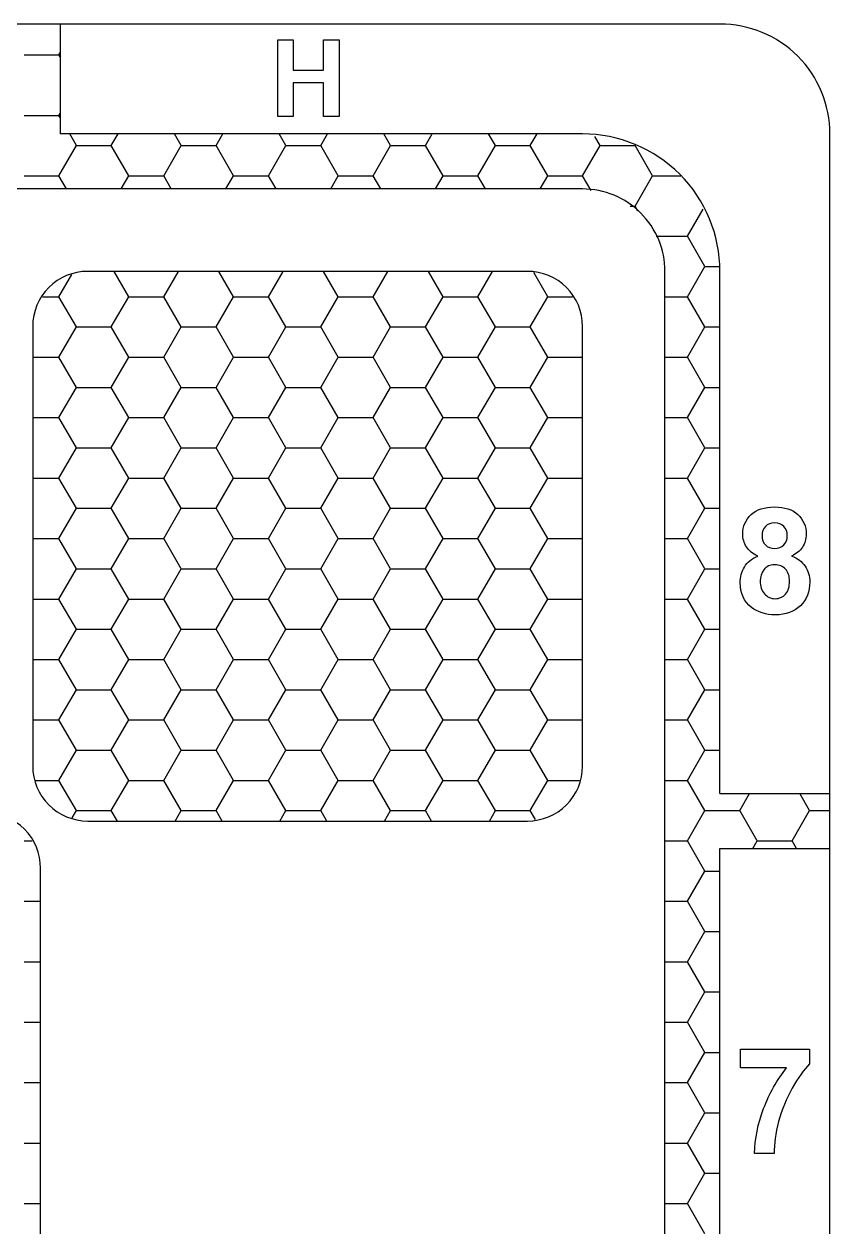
# Model space of a CAD drawing. Extents: x 0 to 11, y 0 to 11.
# Drawn here: x 9.168 to 11, y 8.264 to 11 of the extents above; entities that cross this region are included whole.
import ezdxf

# ---------------------------------------------------------------- set-up
doc = ezdxf.new("R2010")
doc.units = 0
doc.layers.get('0').update_dxf_attribs({"linetype": 'CONTINUOUS'})

msp = doc.modelspace()

# ---------------------------------------------------------------- linework, layer by layer
at = {"color": 7}
for p, q in [((10.75, 11), (0.25, 11)), ((9.25, 11), (9.25, 10.75)), ((9.7447, 10.7899), (9.7447, 10.964)), ((9.7447, 10.964), (9.7799, 10.964)), ((9.7799, 10.964), (9.7799, 10.8955)), ((9.8488, 10.8955), (9.8488, 10.964)), ((9.8488, 10.964), (9.8839, 10.964)), ((9.8839, 10.964), (9.8839, 10.7899)), ((9.7799, 10.8955), (9.8488, 10.8955)), ((9.8488, 10.8661), (9.7799, 10.8661)), ((9.7799, 10.8661), (9.7799, 10.7899)), ((9.8488, 10.7899), (9.8488, 10.8661)), ((9.7799, 10.7899), (9.7447, 10.7899)), ((9.8839, 10.7899), (9.8488, 10.7899)), ((10.4375, 10.75), (9.25, 10.75)), ((11, 0.25), (11, 10.75)), ((10.4375, 10.625), (0.5625, 10.625)), ((10.3125, 10.4375), (9.3125, 10.4375)), ((10.625, 0.5625), (10.625, 10.4375)), ((10.75, 9.25), (10.75, 10.4375)), ((9.1875, 10.3125), (9.1875, 9.3125)), ((10.4375, 9.3125), (10.4375, 10.3125)), ((10.8458, 9.8366), (10.8458, 9.8366)), ((10.8358, 9.7902), (10.8358, 9.7902)), ((10.8415, 9.7339), (10.8415, 9.7339)), ((10.75, 9.25), (11, 9.25)), ((9.3125, 9.1875), (10.3125, 9.1875)), ((10.75, 9.125), (11, 9.125)), ((10.75, 8.0208), (10.75, 9.125)), ((9.2054, 8.0804), (9.2054, 9.0804)), ((10.7963, 8.6261), (10.7963, 8.6686)), ((10.7963, 8.6686), (10.9538, 8.6686)), ((10.9538, 8.6686), (10.9538, 8.635)), ((10.9013, 8.6261), (10.7963, 8.6261)), ((10.873, 8.4317), (10.8285, 8.4317))]:
    msp.add_line(p, q, dxfattribs=at)
at = {"linetype": 'ByBlock'}
for p, q in [((9.1678, 10.9298), (9.2472, 10.9298)), ((9.2472, 10.9298), (9.25, 10.9347)), ((9.25, 10.9249), (9.2472, 10.9298)), ((9.1678, 10.7923), (9.2472, 10.7923)), ((9.2472, 10.7923), (9.25, 10.7972)), ((9.25, 10.7874), (9.2472, 10.7923)), ((9.2869, 10.7236), (9.2716, 10.75)), ((9.3662, 10.7236), (9.3815, 10.75)), ((9.525, 10.7236), (9.5097, 10.75)), ((9.6044, 10.7236), (9.6196, 10.75)), ((9.7631, 10.7236), (9.7479, 10.75)), ((9.8425, 10.7236), (9.8578, 10.75)), ((10.0012, 10.7236), (9.986, 10.75)), ((10.0806, 10.7236), (10.0959, 10.75)), ((10.2394, 10.7236), (10.2241, 10.75)), ((10.3187, 10.7236), (10.334, 10.75)), ((10.4775, 10.7236), (10.4654, 10.7444)), ((10.5569, 10.7236), (10.558, 10.7256)), ((9.2472, 10.6548), (9.2869, 10.7236)), ((9.2869, 10.7236), (9.3662, 10.7236)), ((9.4059, 10.6548), (9.3662, 10.7236)), ((9.4853, 10.6548), (9.525, 10.7236)), ((9.525, 10.7236), (9.6044, 10.7236)), ((9.6441, 10.6548), (9.6044, 10.7236)), ((9.7234, 10.6548), (9.7631, 10.7236)), ((9.7631, 10.7236), (9.8425, 10.7236)), ((9.8822, 10.6548), (9.8425, 10.7236)), ((9.9616, 10.6548), (10.0012, 10.7236)), ((10.0012, 10.7236), (10.0806, 10.7236)), ((10.1203, 10.6548), (10.0806, 10.7236)), ((10.1997, 10.6548), (10.2394, 10.7236)), ((10.2394, 10.7236), (10.3187, 10.7236)), ((10.3584, 10.6548), (10.3187, 10.7236)), ((10.4378, 10.6548), (10.4775, 10.7236)), ((10.4775, 10.7236), (10.5569, 10.7236)), ((10.5966, 10.6548), (10.5569, 10.7236)), ((9.1678, 10.6548), (9.2472, 10.6548)), ((9.2644, 10.625), (9.2472, 10.6548)), ((9.3887, 10.625), (9.4059, 10.6548)), ((9.4059, 10.6548), (9.4853, 10.6548)), ((9.5025, 10.625), (9.4853, 10.6548)), ((9.6268, 10.625), (9.6441, 10.6548)), ((9.6441, 10.6548), (9.7234, 10.6548)), ((9.7406, 10.625), (9.7234, 10.6548)), ((9.865, 10.625), (9.8822, 10.6548)), ((9.8822, 10.6548), (9.9616, 10.6548)), ((9.9788, 10.625), (9.9616, 10.6548)), ((10.1031, 10.625), (10.1203, 10.6548)), ((10.1203, 10.6548), (10.1997, 10.6548)), ((10.2169, 10.625), (10.1997, 10.6548)), ((10.3412, 10.625), (10.3584, 10.6548)), ((10.3584, 10.6548), (10.4378, 10.6548)), ((10.4573, 10.6211), (10.4378, 10.6548)), ((10.5569, 10.5861), (10.5966, 10.6548)), ((10.5966, 10.6548), (10.6609, 10.6548)), ((10.5461, 10.5861), (10.5569, 10.5861)), ((10.5636, 10.5744), (10.5569, 10.5861)), ((10.6759, 10.5173), (10.7116, 10.579)), ((10.6053, 10.5173), (10.6759, 10.5173)), ((10.7156, 10.4486), (10.6759, 10.5173)), ((9.2472, 10.3799), (9.2763, 10.4303)), ((9.4059, 10.3799), (9.3727, 10.4375)), ((9.4853, 10.3799), (9.5186, 10.4375)), ((9.6441, 10.3799), (9.6108, 10.4375)), ((9.7234, 10.3799), (9.7567, 10.4375)), ((9.8822, 10.3799), (9.8489, 10.4375)), ((9.9616, 10.3799), (9.9948, 10.4375)), ((10.1203, 10.3799), (10.087, 10.4375)), ((10.1997, 10.3799), (10.233, 10.4375)), ((10.3584, 10.3799), (10.3268, 10.4347)), ((10.6759, 10.3799), (10.7156, 10.4486)), ((10.7156, 10.4486), (10.7478, 10.4486)), ((9.2101, 10.3799), (9.2472, 10.3799)), ((9.2869, 10.3111), (9.2472, 10.3799)), ((9.3662, 10.3111), (9.4059, 10.3799)), ((9.4059, 10.3799), (9.4853, 10.3799)), ((9.525, 10.3111), (9.4853, 10.3799)), ((9.6044, 10.3111), (9.6441, 10.3799)), ((9.6441, 10.3799), (9.7234, 10.3799)), ((9.7631, 10.3111), (9.7234, 10.3799)), ((9.8425, 10.3111), (9.8822, 10.3799)), ((9.8822, 10.3799), (9.9616, 10.3799)), ((10.0012, 10.3111), (9.9616, 10.3799)), ((10.0806, 10.3111), (10.1203, 10.3799)), ((10.1203, 10.3799), (10.1997, 10.3799)), ((10.2394, 10.3111), (10.1997, 10.3799)), ((10.3187, 10.3111), (10.3584, 10.3799)), ((10.3584, 10.3799), (10.4149, 10.3799)), ((10.625, 10.3799), (10.6759, 10.3799)), ((10.7156, 10.3111), (10.6759, 10.3799)), ((9.2472, 10.2424), (9.2869, 10.3111)), ((9.2869, 10.3111), (9.3662, 10.3111)), ((9.4059, 10.2424), (9.3662, 10.3111)), ((9.4853, 10.2424), (9.525, 10.3111)), ((9.525, 10.3111), (9.6044, 10.3111)), ((9.6441, 10.2424), (9.6044, 10.3111)), ((9.7234, 10.2424), (9.7631, 10.3111)), ((9.7631, 10.3111), (9.8425, 10.3111)), ((9.8822, 10.2424), (9.8425, 10.3111)), ((9.9616, 10.2424), (10.0012, 10.3111)), ((10.0012, 10.3111), (10.0806, 10.3111)), ((10.1203, 10.2424), (10.0806, 10.3111)), ((10.1997, 10.2424), (10.2394, 10.3111)), ((10.2394, 10.3111), (10.3187, 10.3111)), ((10.3584, 10.2424), (10.3187, 10.3111)), ((10.6759, 10.2424), (10.7156, 10.3111)), ((10.7156, 10.3111), (10.75, 10.3111)), ((9.1875, 10.2424), (9.2472, 10.2424)), ((9.2869, 10.1736), (9.2472, 10.2424)), ((9.3662, 10.1736), (9.4059, 10.2424)), ((9.4059, 10.2424), (9.4853, 10.2424)), ((9.525, 10.1736), (9.4853, 10.2424)), ((9.6044, 10.1736), (9.6441, 10.2424)), ((9.6441, 10.2424), (9.7234, 10.2424)), ((9.7631, 10.1736), (9.7234, 10.2424)), ((9.8425, 10.1736), (9.8822, 10.2424)), ((9.8822, 10.2424), (9.9616, 10.2424)), ((10.0012, 10.1736), (9.9616, 10.2424)), ((10.0806, 10.1736), (10.1203, 10.2424)), ((10.1203, 10.2424), (10.1997, 10.2424)), ((10.2394, 10.1736), (10.1997, 10.2424)), ((10.3187, 10.1736), (10.3584, 10.2424)), ((10.3584, 10.2424), (10.4375, 10.2424)), ((10.625, 10.2424), (10.6759, 10.2424)), ((10.7156, 10.1736), (10.6759, 10.2424)), ((9.2472, 10.1049), (9.2869, 10.1736)), ((9.2869, 10.1736), (9.3662, 10.1736)), ((9.4059, 10.1049), (9.3662, 10.1736)), ((9.4853, 10.1049), (9.525, 10.1736)), ((9.525, 10.1736), (9.6044, 10.1736)), ((9.6441, 10.1049), (9.6044, 10.1736)), ((9.7234, 10.1049), (9.7631, 10.1736)), ((9.7631, 10.1736), (9.8425, 10.1736)), ((9.8822, 10.1049), (9.8425, 10.1736)), ((9.9616, 10.1049), (10.0012, 10.1736)), ((10.0012, 10.1736), (10.0806, 10.1736)), ((10.1203, 10.1049), (10.0806, 10.1736)), ((10.1997, 10.1049), (10.2394, 10.1736)), ((10.2394, 10.1736), (10.3187, 10.1736)), ((10.3584, 10.1049), (10.3187, 10.1736)), ((10.6759, 10.1049), (10.7156, 10.1736)), ((10.7156, 10.1736), (10.75, 10.1736)), ((9.1875, 10.1049), (9.2472, 10.1049)), ((9.2869, 10.0361), (9.2472, 10.1049)), ((9.3662, 10.0362), (9.4059, 10.1049)), ((9.4059, 10.1049), (9.4853, 10.1049)), ((9.525, 10.0361), (9.4853, 10.1049)), ((9.6044, 10.0362), (9.6441, 10.1049)), ((9.6441, 10.1049), (9.7234, 10.1049)), ((9.7631, 10.0361), (9.7234, 10.1049)), ((9.8425, 10.0362), (9.8822, 10.1049)), ((9.8822, 10.1049), (9.9616, 10.1049)), ((10.0012, 10.0361), (9.9616, 10.1049)), ((10.0806, 10.0362), (10.1203, 10.1049)), ((10.1203, 10.1049), (10.1997, 10.1049)), ((10.2394, 10.0361), (10.1997, 10.1049)), ((10.3187, 10.0362), (10.3584, 10.1049)), ((10.3584, 10.1049), (10.4375, 10.1049)), ((10.625, 10.1049), (10.6759, 10.1049)), ((10.7156, 10.0361), (10.6759, 10.1049)), ((9.2472, 9.9674), (9.2869, 10.0362)), ((9.2869, 10.0361), (9.3662, 10.0361)), ((9.4059, 9.9674), (9.3662, 10.0361)), ((9.4853, 9.9674), (9.525, 10.0362)), ((9.525, 10.0361), (9.6044, 10.0361)), ((9.6441, 9.9674), (9.6044, 10.0361)), ((9.7234, 9.9674), (9.7631, 10.0362)), ((9.7631, 10.0361), (9.8425, 10.0361)), ((9.8822, 9.9674), (9.8425, 10.0361)), ((9.9616, 9.9674), (10.0012, 10.0362)), ((10.0012, 10.0361), (10.0806, 10.0361)), ((10.1203, 9.9674), (10.0806, 10.0361)), ((10.1997, 9.9674), (10.2394, 10.0362)), ((10.2394, 10.0361), (10.3187, 10.0361)), ((10.3584, 9.9674), (10.3187, 10.0361)), ((10.6759, 9.9674), (10.7156, 10.0362)), ((10.7156, 10.0361), (10.75, 10.0361)), ((9.1875, 9.9674), (9.2472, 9.9674)), ((9.2869, 9.8987), (9.2472, 9.9674)), ((9.3662, 9.8987), (9.4059, 9.9674)), ((9.4059, 9.9674), (9.4853, 9.9674)), ((9.525, 9.8987), (9.4853, 9.9674)), ((9.6044, 9.8987), (9.6441, 9.9674)), ((9.6441, 9.9674), (9.7234, 9.9674)), ((9.7631, 9.8987), (9.7234, 9.9674)), ((9.8425, 9.8987), (9.8822, 9.9674)), ((9.8822, 9.9674), (9.9616, 9.9674)), ((10.0012, 9.8987), (9.9616, 9.9674)), ((10.0806, 9.8987), (10.1203, 9.9674)), ((10.1203, 9.9674), (10.1997, 9.9674)), ((10.2394, 9.8987), (10.1997, 9.9674)), ((10.3187, 9.8987), (10.3584, 9.9674)), ((10.3584, 9.9674), (10.4375, 9.9674)), ((10.625, 9.9674), (10.6759, 9.9674)), ((10.7156, 9.8987), (10.6759, 9.9674)), ((9.2472, 9.8299), (9.2869, 9.8987)), ((9.2869, 9.8987), (9.3662, 9.8987)), ((9.4059, 9.8299), (9.3662, 9.8987)), ((9.4853, 9.8299), (9.525, 9.8987)), ((9.525, 9.8987), (9.6044, 9.8987)), ((9.6441, 9.8299), (9.6044, 9.8987)), ((9.7234, 9.8299), (9.7631, 9.8987)), ((9.7631, 9.8987), (9.8425, 9.8987)), ((9.8822, 9.8299), (9.8425, 9.8987)), ((9.9616, 9.8299), (10.0012, 9.8987)), ((10.0012, 9.8987), (10.0806, 9.8987)), ((10.1203, 9.8299), (10.0806, 9.8987)), ((10.1997, 9.8299), (10.2394, 9.8987)), ((10.2394, 9.8987), (10.3187, 9.8987)), ((10.3584, 9.8299), (10.3187, 9.8987)), ((10.6759, 9.8299), (10.7156, 9.8987)), ((10.7156, 9.8987), (10.75, 9.8987)), ((9.1875, 9.8299), (9.2472, 9.8299)), ((9.2869, 9.7612), (9.2472, 9.8299)), ((9.3662, 9.7612), (9.4059, 9.8299)), ((9.4059, 9.8299), (9.4853, 9.8299)), ((9.525, 9.7612), (9.4853, 9.8299)), ((9.6044, 9.7612), (9.6441, 9.8299)), ((9.6441, 9.8299), (9.7234, 9.8299)), ((9.7631, 9.7612), (9.7234, 9.8299)), ((9.8425, 9.7612), (9.8822, 9.8299)), ((9.8822, 9.8299), (9.9616, 9.8299)), ((10.0012, 9.7612), (9.9616, 9.8299)), ((10.0806, 9.7612), (10.1203, 9.8299)), ((10.1203, 9.8299), (10.1997, 9.8299)), ((10.2394, 9.7612), (10.1997, 9.8299)), ((10.3187, 9.7612), (10.3584, 9.8299)), ((10.3584, 9.8299), (10.4375, 9.8299)), ((10.625, 9.8299), (10.6759, 9.8299)), ((10.7156, 9.7612), (10.6759, 9.8299)), ((9.2472, 9.6924), (9.2869, 9.7612)), ((9.2869, 9.7612), (9.3662, 9.7612)), ((9.4059, 9.6924), (9.3662, 9.7612)), ((9.4853, 9.6924), (9.525, 9.7612)), ((9.525, 9.7612), (9.6044, 9.7612)), ((9.6441, 9.6924), (9.6044, 9.7612)), ((9.7234, 9.6924), (9.7631, 9.7612)), ((9.7631, 9.7612), (9.8425, 9.7612)), ((9.8822, 9.6924), (9.8425, 9.7612)), ((9.9616, 9.6924), (10.0012, 9.7612)), ((10.0012, 9.7612), (10.0806, 9.7612)), ((10.1203, 9.6924), (10.0806, 9.7612)), ((10.1997, 9.6924), (10.2394, 9.7612)), ((10.2394, 9.7612), (10.3187, 9.7612)), ((10.3584, 9.6924), (10.3187, 9.7612)), ((10.6759, 9.6924), (10.7156, 9.7612)), ((10.7156, 9.7612), (10.75, 9.7612)), ((9.1875, 9.6924), (9.2472, 9.6924)), ((9.2869, 9.6237), (9.2472, 9.6924)), ((9.3662, 9.6237), (9.4059, 9.6924)), ((9.4059, 9.6924), (9.4853, 9.6924)), ((9.525, 9.6237), (9.4853, 9.6924)), ((9.6044, 9.6237), (9.6441, 9.6924)), ((9.6441, 9.6924), (9.7234, 9.6924)), ((9.7631, 9.6237), (9.7234, 9.6924)), ((9.8425, 9.6237), (9.8822, 9.6924)), ((9.8822, 9.6924), (9.9616, 9.6924)), ((10.0012, 9.6237), (9.9616, 9.6924)), ((10.0806, 9.6237), (10.1203, 9.6924)), ((10.1203, 9.6924), (10.1997, 9.6924)), ((10.2394, 9.6237), (10.1997, 9.6924)), ((10.3187, 9.6237), (10.3584, 9.6924)), ((10.3584, 9.6924), (10.4375, 9.6924)), ((10.625, 9.6924), (10.6759, 9.6924)), ((10.7156, 9.6237), (10.6759, 9.6924)), ((9.2472, 9.555), (9.2869, 9.6237)), ((9.2869, 9.6237), (9.3662, 9.6237)), ((9.4059, 9.555), (9.3662, 9.6237)), ((9.4853, 9.555), (9.525, 9.6237)), ((9.525, 9.6237), (9.6044, 9.6237)), ((9.6441, 9.555), (9.6044, 9.6237)), ((9.7234, 9.555), (9.7631, 9.6237)), ((9.7631, 9.6237), (9.8425, 9.6237)), ((9.8822, 9.555), (9.8425, 9.6237)), ((9.9616, 9.555), (10.0012, 9.6237)), ((10.0012, 9.6237), (10.0806, 9.6237)), ((10.1203, 9.555), (10.0806, 9.6237)), ((10.1997, 9.555), (10.2394, 9.6237)), ((10.2394, 9.6237), (10.3187, 9.6237)), ((10.3584, 9.555), (10.3187, 9.6237)), ((10.6759, 9.555), (10.7156, 9.6237)), ((10.7156, 9.6237), (10.75, 9.6237)), ((9.1875, 9.555), (9.2472, 9.555)), ((9.2869, 9.4862), (9.2472, 9.555)), ((9.3662, 9.4862), (9.4059, 9.555)), ((9.4059, 9.555), (9.4853, 9.555)), ((9.525, 9.4862), (9.4853, 9.555)), ((9.6044, 9.4862), (9.6441, 9.555)), ((9.6441, 9.555), (9.7234, 9.555)), ((9.7631, 9.4862), (9.7234, 9.555)), ((9.8425, 9.4862), (9.8822, 9.555)), ((9.8822, 9.555), (9.9616, 9.555)), ((10.0012, 9.4862), (9.9616, 9.555)), ((10.0806, 9.4862), (10.1203, 9.555)), ((10.1203, 9.555), (10.1997, 9.555)), ((10.2394, 9.4862), (10.1997, 9.555)), ((10.3187, 9.4862), (10.3584, 9.555)), ((10.3584, 9.555), (10.4375, 9.555)), ((10.625, 9.555), (10.6759, 9.555)), ((10.7156, 9.4862), (10.6759, 9.555)), ((9.2472, 9.4175), (9.2869, 9.4862)), ((9.2869, 9.4862), (9.3662, 9.4862)), ((9.4059, 9.4175), (9.3662, 9.4862)), ((9.4853, 9.4175), (9.525, 9.4862)), ((9.525, 9.4862), (9.6044, 9.4862)), ((9.6441, 9.4175), (9.6044, 9.4862)), ((9.7234, 9.4175), (9.7631, 9.4862)), ((9.7631, 9.4862), (9.8425, 9.4862)), ((9.8822, 9.4175), (9.8425, 9.4862)), ((9.9616, 9.4175), (10.0012, 9.4862)), ((10.0012, 9.4862), (10.0806, 9.4862)), ((10.1203, 9.4175), (10.0806, 9.4862)), ((10.1997, 9.4175), (10.2394, 9.4862)), ((10.2394, 9.4862), (10.3187, 9.4862)), ((10.3584, 9.4175), (10.3187, 9.4862)), ((10.6759, 9.4175), (10.7156, 9.4862)), ((10.7156, 9.4862), (10.75, 9.4862)), ((9.1875, 9.4175), (9.2472, 9.4175)), ((9.2869, 9.3487), (9.2472, 9.4175)), ((9.3662, 9.3487), (9.4059, 9.4175)), ((9.4059, 9.4175), (9.4853, 9.4175)), ((9.525, 9.3487), (9.4853, 9.4175)), ((9.6044, 9.3487), (9.6441, 9.4175)), ((9.6441, 9.4175), (9.7234, 9.4175)), ((9.7631, 9.3487), (9.7234, 9.4175)), ((9.8425, 9.3487), (9.8822, 9.4175)), ((9.8822, 9.4175), (9.9616, 9.4175)), ((10.0012, 9.3487), (9.9616, 9.4175)), ((10.0806, 9.3487), (10.1203, 9.4175)), ((10.1203, 9.4175), (10.1997, 9.4175)), ((10.2394, 9.3487), (10.1997, 9.4175)), ((10.3187, 9.3487), (10.3584, 9.4175)), ((10.3584, 9.4175), (10.4375, 9.4175)), ((10.625, 9.4175), (10.6759, 9.4175)), ((10.7156, 9.3487), (10.6759, 9.4175)), ((9.2472, 9.28), (9.2869, 9.3487)), ((9.2869, 9.3487), (9.3662, 9.3487)), ((9.4059, 9.28), (9.3662, 9.3487)), ((9.4853, 9.28), (9.525, 9.3487)), ((9.525, 9.3487), (9.6044, 9.3487)), ((9.6441, 9.28), (9.6044, 9.3487)), ((9.7234, 9.28), (9.7631, 9.3487)), ((9.7631, 9.3487), (9.8425, 9.3487)), ((9.8822, 9.28), (9.8425, 9.3487)), ((9.9616, 9.28), (10.0012, 9.3487)), ((10.0012, 9.3487), (10.0806, 9.3487)), ((10.1203, 9.28), (10.0806, 9.3487)), ((10.1997, 9.28), (10.2394, 9.3487)), ((10.2394, 9.3487), (10.3187, 9.3487)), ((10.3584, 9.28), (10.3187, 9.3487)), ((10.6759, 9.28), (10.7156, 9.3487)), ((10.7156, 9.3487), (10.75, 9.3487)), ((9.194, 9.28), (9.2472, 9.28)), ((9.2869, 9.2113), (9.2472, 9.28)), ((9.3662, 9.2113), (9.4059, 9.28)), ((9.4059, 9.28), (9.4853, 9.28)), ((9.525, 9.2113), (9.4853, 9.28)), ((9.6044, 9.2113), (9.6441, 9.28)), ((9.6441, 9.28), (9.7234, 9.28)), ((9.7631, 9.2113), (9.7234, 9.28)), ((9.8425, 9.2113), (9.8822, 9.28)), ((9.8822, 9.28), (9.9616, 9.28)), ((10.0012, 9.2113), (9.9616, 9.28)), ((10.0806, 9.2113), (10.1203, 9.28)), ((10.1203, 9.28), (10.1997, 9.28)), ((10.2394, 9.2113), (10.1997, 9.28)), ((10.3187, 9.2113), (10.3584, 9.28)), ((10.3584, 9.28), (10.431, 9.28)), ((10.625, 9.28), (10.6759, 9.28)), ((10.7156, 9.2113), (10.6759, 9.28)), ((10.795, 9.2113), (10.8174, 9.25)), ((10.9537, 9.2113), (10.9314, 9.25)), ((9.2772, 9.1945), (9.2869, 9.2113)), ((9.2869, 9.2113), (9.3662, 9.2113)), ((9.38, 9.1875), (9.3662, 9.2113)), ((9.5113, 9.1875), (9.525, 9.2113)), ((9.525, 9.2113), (9.6044, 9.2113)), ((9.6181, 9.1875), (9.6044, 9.2113)), ((9.7494, 9.1875), (9.7631, 9.2113)), ((9.7631, 9.2113), (9.8425, 9.2113)), ((9.8562, 9.1875), (9.8425, 9.2113)), ((9.9875, 9.1875), (10.0012, 9.2113)), ((10.0012, 9.2113), (10.0806, 9.2113)), ((10.0943, 9.1875), (10.0806, 9.2113)), ((10.2257, 9.1875), (10.2394, 9.2113)), ((10.2394, 9.2113), (10.3187, 9.2113)), ((10.3304, 9.1911), (10.3187, 9.2113)), ((10.6759, 9.1425), (10.7156, 9.2113)), ((10.7156, 9.2113), (10.795, 9.2113)), ((10.8347, 9.1425), (10.795, 9.2113)), ((10.9141, 9.1425), (10.9537, 9.2113)), ((10.9537, 9.2113), (11, 9.2113)), ((9.1678, 9.1425), (9.1863, 9.1425)), ((10.625, 9.1425), (10.6759, 9.1425)), ((10.7156, 9.0738), (10.6759, 9.1425)), ((10.8246, 9.125), (10.8347, 9.1425)), ((10.8347, 9.1425), (10.9141, 9.1425)), ((10.9242, 9.125), (10.9141, 9.1425)), ((10.6759, 9.005), (10.7156, 9.0738)), ((10.7156, 9.0738), (10.75, 9.0738)), ((9.1678, 9.005), (9.2054, 9.005)), ((10.625, 9.005), (10.6759, 9.005)), ((10.7156, 8.9363), (10.6759, 9.005)), ((10.6759, 8.8676), (10.7156, 8.9363)), ((10.7156, 8.9363), (10.75, 8.9363)), ((9.1678, 8.8676), (9.2054, 8.8676)), ((10.625, 8.8676), (10.6759, 8.8676)), ((10.7156, 8.7988), (10.6759, 8.8676)), ((10.6759, 8.7301), (10.7156, 8.7988)), ((10.7156, 8.7988), (10.75, 8.7988)), ((9.1678, 8.7301), (9.2054, 8.7301)), ((10.625, 8.7301), (10.6759, 8.7301)), ((10.7156, 8.6613), (10.6759, 8.7301)), ((10.6759, 8.5926), (10.7156, 8.6613)), ((10.7156, 8.6613), (10.75, 8.6613)), ((9.1678, 8.5926), (9.2054, 8.5926)), ((10.625, 8.5926), (10.6759, 8.5926)), ((10.7156, 8.5239), (10.6759, 8.5926)), ((10.6759, 8.4551), (10.7156, 8.5239)), ((10.7156, 8.5239), (10.75, 8.5239)), ((9.1678, 8.4551), (9.2054, 8.4551)), ((10.625, 8.4551), (10.6759, 8.4551)), ((10.7156, 8.3864), (10.6759, 8.4551)), ((10.6759, 8.3176), (10.7156, 8.3864)), ((10.7156, 8.3864), (10.75, 8.3864)), ((9.1678, 8.3176), (9.2054, 8.3176)), ((10.625, 8.3176), (10.6759, 8.3176)), ((10.7156, 8.2489), (10.6759, 8.3176))]:
    msp.add_line(p, q, dxfattribs=at)
at = {"color": 7}
for points in [[(10.9268, 10.9268), (10.8799, 10.9737), (10.8163, 11), (10.75, 11)], [(11, 10.75), (11, 10.8163), (10.9737, 10.8799), (10.9268, 10.9268)], [(10.6585, 10.6585), (10.5999, 10.7171), (10.5204, 10.75), (10.4375, 10.75)], [(10.75, 10.4375), (10.75, 10.5204), (10.7171, 10.5999), (10.6585, 10.6585)], [(10.5701, 10.5701), (10.5349, 10.6052), (10.4872, 10.625), (10.4375, 10.625)], [(10.625, 10.4375), (10.625, 10.4872), (10.6052, 10.5349), (10.5701, 10.5701)], [(9.3125, 10.4375), (9.2793, 10.4375), (9.2476, 10.4243), (9.2241, 10.4009)], [(10.4009, 10.4009), (10.3774, 10.4243), (10.3457, 10.4375), (10.3125, 10.4375)], [(9.2241, 10.4009), (9.2007, 10.3774), (9.1875, 10.3457), (9.1875, 10.3125)], [(10.4375, 10.3125), (10.4375, 10.3457), (10.4243, 10.3774), (10.4009, 10.4009)], [(10.8018, 9.8399), (10.8018, 9.8578), (10.8084, 9.8725), (10.8207, 9.8843)], [(10.8207, 9.8843), (10.8335, 9.8962), (10.851, 9.9018), (10.8742, 9.9018)], [(10.8742, 9.9018), (10.8969, 9.9018), (10.9148, 9.8962), (10.9271, 9.8843)], [(10.9271, 9.8843), (10.9399, 9.8725), (10.946, 9.8578), (10.946, 9.8399)], [(10.8533, 9.8574), (10.8481, 9.8522), (10.8458, 9.8451), (10.8458, 9.8366)], [(10.8746, 9.8654), (10.8656, 9.8654), (10.8585, 9.8626), (10.8533, 9.8574)], [(10.895, 9.8574), (10.8898, 9.8626), (10.8831, 9.8654), (10.8746, 9.8654)], [(10.903, 9.8366), (10.903, 9.8455), (10.9002, 9.8522), (10.895, 9.8574)], [(10.8103, 9.811), (10.8046, 9.82), (10.8018, 9.8295), (10.8018, 9.8399)], [(10.8458, 9.8366), (10.8458, 9.8276), (10.8481, 9.8205), (10.8533, 9.8153)], [(10.895, 9.8153), (10.9002, 9.8205), (10.903, 9.8276), (10.903, 9.8366)], [(10.946, 9.8399), (10.946, 9.829), (10.9432, 9.8191), (10.9375, 9.8101)], [(10.8358, 9.7902), (10.824, 9.7954), (10.8155, 9.802), (10.8103, 9.811)], [(10.8533, 9.8153), (10.8585, 9.8101), (10.8656, 9.8072), (10.8742, 9.8072)], [(10.8742, 9.8072), (10.8827, 9.8072), (10.8898, 9.8101), (10.895, 9.8153)], [(10.9375, 9.8101), (10.9319, 9.8016), (10.9238, 9.7949), (10.9129, 9.7902)], [(10.8056, 9.7651), (10.8122, 9.776), (10.8221, 9.7845), (10.8358, 9.7902)], [(10.8746, 9.7703), (10.8633, 9.7703), (10.8552, 9.7666), (10.8496, 9.759)], [(10.8987, 9.7604), (10.8926, 9.767), (10.8846, 9.7703), (10.8746, 9.7703)], [(10.9129, 9.7902), (10.9267, 9.785), (10.9366, 9.777), (10.9437, 9.767)], [(10.9437, 9.767), (10.9503, 9.7566), (10.9541, 9.7448), (10.9541, 9.7311)], [(10.7961, 9.7292), (10.7961, 9.7424), (10.7989, 9.7543), (10.8056, 9.7651)], [(10.8496, 9.759), (10.8439, 9.7509), (10.8415, 9.7429), (10.8415, 9.7339)], [(10.9082, 9.733), (10.9082, 9.7443), (10.9054, 9.7533), (10.8987, 9.7604)], [(10.8217, 9.6734), (10.8046, 9.6871), (10.7961, 9.7055), (10.7961, 9.7292)], [(10.8415, 9.7339), (10.8415, 9.7212), (10.8444, 9.7112), (10.851, 9.7041)], [(10.8992, 9.7037), (10.9054, 9.7103), (10.9082, 9.7202), (10.9082, 9.733)], [(10.9541, 9.7311), (10.9541, 9.7089), (10.947, 9.6909), (10.9328, 9.6772)], [(10.851, 9.7041), (10.8576, 9.697), (10.8656, 9.6932), (10.8756, 9.6932)], [(10.8756, 9.6932), (10.885, 9.6932), (10.8926, 9.697), (10.8992, 9.7037)], [(10.876, 9.6564), (10.8543, 9.6564), (10.8363, 9.662), (10.8217, 9.6734)], [(10.9328, 9.6772), (10.9186, 9.6634), (10.8997, 9.6564), (10.876, 9.6564)], [(9.1875, 9.3125), (9.1875, 9.2793), (9.2007, 9.2476), (9.2241, 9.2241)], [(10.4009, 9.2241), (10.4243, 9.2476), (10.4375, 9.2793), (10.4375, 9.3125)], [(9.2241, 9.2241), (9.2476, 9.2007), (9.2793, 9.1875), (9.3125, 9.1875)], [(10.3125, 9.1875), (10.3457, 9.1875), (10.3774, 9.2007), (10.4009, 9.2241)], [(9.1687, 9.1687), (9.1453, 9.1922), (9.1135, 9.2054), (9.0804, 9.2054)], [(9.2054, 9.0804), (9.2054, 9.1135), (9.1922, 9.1453), (9.1687, 9.1687)], [(10.8493, 8.5334), (10.8621, 8.5679), (10.8796, 8.5986), (10.9013, 8.6261)], [(10.9538, 8.635), (10.9411, 8.6223), (10.9278, 8.6038), (10.9141, 8.5802)], [(10.9141, 8.5802), (10.9009, 8.5561), (10.8905, 8.531), (10.8834, 8.504)], [(10.8285, 8.4317), (10.8295, 8.4648), (10.8361, 8.4988), (10.8493, 8.5334)], [(10.8834, 8.504), (10.8763, 8.4771), (10.873, 8.4529), (10.873, 8.4317)]]:
    msp.add_open_spline(points, degree=3, dxfattribs=at)

doc.saveas('drawing.dxf')
